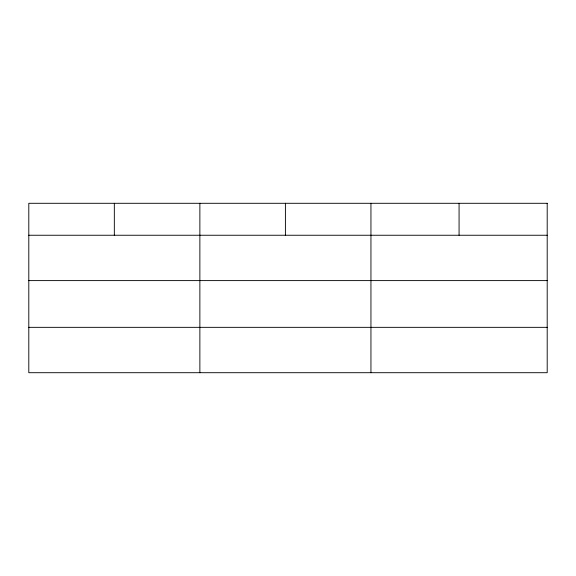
<?xml version="1.0" encoding="UTF-8"?>
<svg xmlns="http://www.w3.org/2000/svg" width="576" height="576" viewBox="0 0 576 576"><rect width="100%" height="100%" fill="white"/><g stroke="black" fill="none" stroke-linecap="round" stroke-linejoin="round"><path stroke-width="0.86" d="M28.8 235.246L547.2 235.246M28.8 280.606L547.2 280.606M28.8 327.341L547.2 327.341M459.072 203.299L459.072 235.246M370.944 203.299L370.944 372.701M285.408 203.299L285.408 235.246M199.872 203.299L199.872 372.701M114.336 203.299L114.336 235.246M547.2 203.299L28.8 203.299L28.8 372.701L547.2 372.701L547.2 203.299"/></g></svg>
